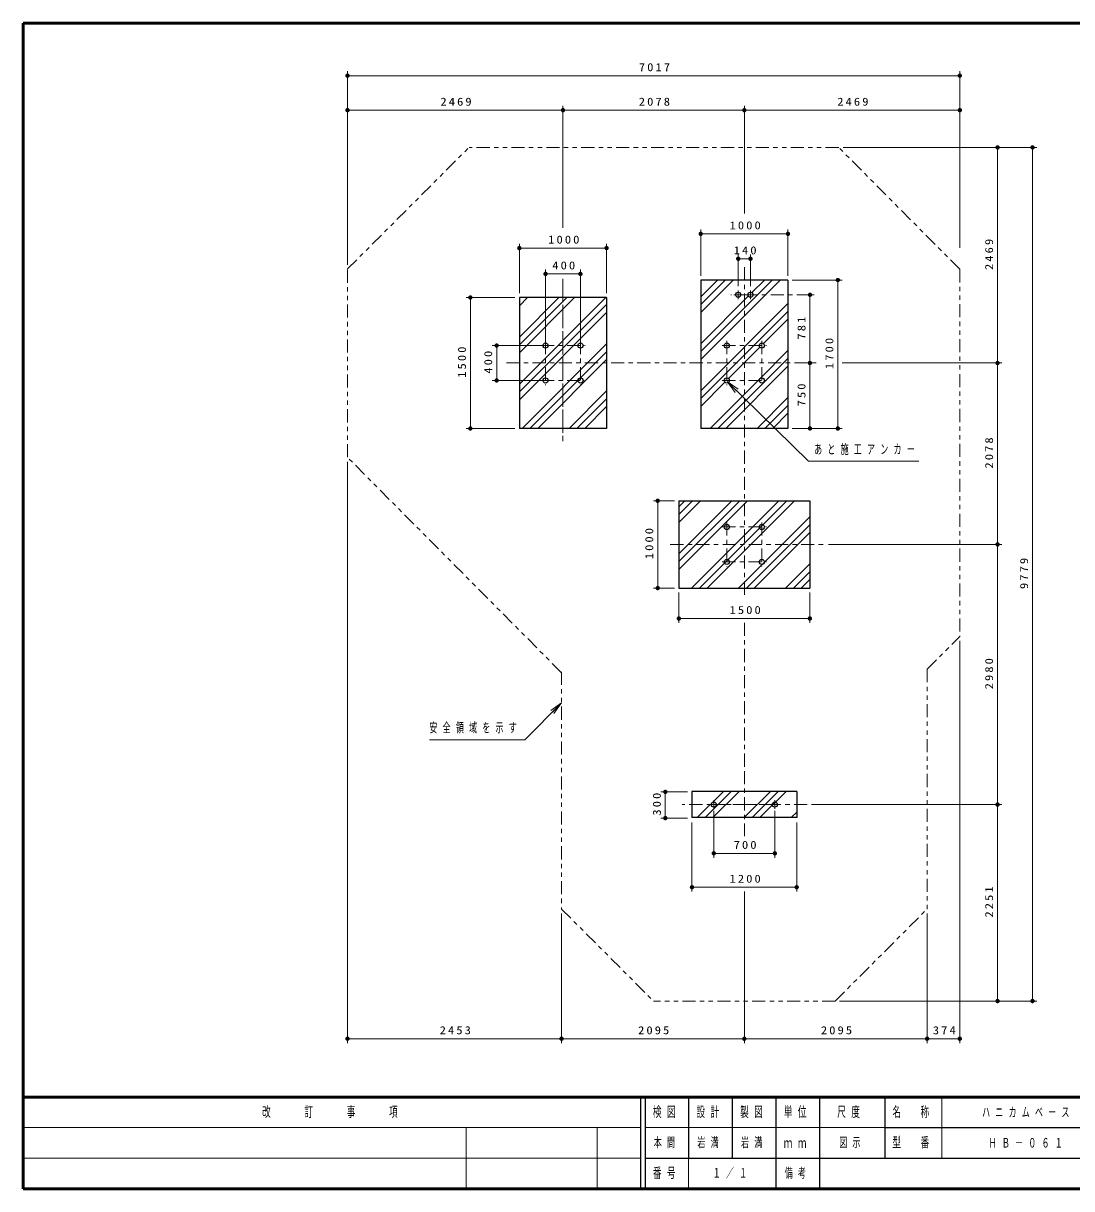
# Model space of a CAD drawing. Units: millimetres on the paper, scale 1:50. Extents: x -385 to 840, y 0 to 267.
# Drawn here: x 455 to 695.3, y 0 to 267 of the extents above; entities that cross this region are included whole.
import ezdxf

# ---------------------------------------------------------------- set-up
doc = ezdxf.new("R2010")
doc.units = ezdxf.units.MM
doc.linetypes.add('USER2', pattern=[6, 3, -1, 1, -1])
doc.linetypes.add('USER3', pattern=[8, 3, -1, 1, -1, 1, -1])
doc.layers.add('1_50', color=7, linetype='Continuous', lineweight=25)
doc.layers.add('LY_3', color=7, linetype='Continuous', lineweight=13)
doc.layers.add('LY_4', color=7, linetype='Continuous')
doc.styles.add('ＭＳ ゴシック', font='')
doc.styles.get('ＭＳ ゴシック').set_extended_font_data('MS Gothic')

# ---------------------------------------------------------------- blocks, each defined once
blk = doc.blocks.new('filled_dot')
at = {"color": 0, "linetype": 'Continuous', "lineweight": -2, "const_width": 1.25}
blk.add_lwpolyline([(-0.625, 0, 1), (0.625, 0, 1)], format="xyb", close=True, dxfattribs=at)

msp = doc.modelspace()

# ---------------------------------------------------------------- linework, layer by layer
at = {"layer": '1_50', "lineweight": 13}
for p, q in [((529.306, 211.648), (529.306, 256.002)), ((529.306, 255.002), (669.648, 255.002)), ((669.648, 215.577), (669.648, 256.002)), ((529.306, 247.1), (578.693, 247.1)), ((578.693, 220.157), (578.693, 248.1)), ((578.693, 247.1), (620.262, 247.1)), ((620.262, 223.414), (620.262, 248.1)), ((620.262, 247.1), (669.648, 247.1)), ((642.896, 238.565), (687.312, 238.565)), ((678.299, 238.565), (678.299, 189.178)), ((686.312, 238.565), (686.312, 42.989)), ((610.262, 209.178), (610.262, 219.764)), ((630.262, 209.178), (630.262, 219.764)), ((568.693, 205.178), (568.693, 216.507)), ((588.693, 205.178), (588.693, 216.507)), ((610.262, 218.764), (630.262, 218.764)), ((568.693, 215.507), (588.693, 215.507)), ((618.862, 206.798), (618.862, 214.048)), ((621.662, 206.798), (621.662, 214.048)), ((618.862, 213.048), (621.662, 213.048)), ((574.693, 194.178), (574.693, 210.589)), ((574.693, 209.589), (582.693, 209.589)), ((582.693, 194.178), (582.693, 210.589)), ((610.262, 204.354), (614.086, 208.178)), ((610.262, 202.558), (615.882, 208.178)), ((610.262, 200.762), (617.678, 208.178)), ((610.262, 191.782), (626.658, 208.178)), ((610.262, 189.986), (628.454, 208.178)), ((621.987, 205.303), (624.862, 208.178)), ((631.262, 208.178), (642.694, 208.178)), ((641.694, 208.178), (641.694, 174.178)), ((567.693, 204.178), (556.474, 204.178)), ((557.474, 174.178), (557.474, 204.178)), ((568.693, 204.094), (568.777, 204.178)), ((568.693, 202.298), (570.573, 204.178)), ((568.693, 195.114), (577.757, 204.178)), ((568.693, 193.318), (579.553, 204.178)), ((568.693, 191.522), (581.349, 204.178)), ((568.693, 184.338), (588.533, 204.178)), ((610.262, 193.578), (621.157, 204.473)), ((635.301, 204.798), (635.301, 189.178)), ((635.523, 204.798), (636.301, 204.798)), ((568.693, 182.542), (588.693, 202.542)), ((568.693, 180.746), (588.693, 200.746)), ((610.262, 182.802), (630.262, 202.802)), ((610.262, 181.006), (630.262, 201.006)), ((624.67, 193.618), (630.262, 199.209)), ((573.693, 193.178), (562.498, 193.178)), ((563.498, 185.178), (563.498, 193.178)), ((569.31, 174.178), (588.693, 193.561)), ((616.67, 185.618), (623.822, 192.77)), ((571.106, 174.178), (588.693, 191.765)), ((572.902, 174.178), (588.693, 189.969)), ((614.211, 174.178), (630.262, 190.229)), ((623.864, 185.628), (630.262, 192.025)), ((616.007, 174.178), (630.262, 188.433)), ((635.301, 189.178), (635.301, 174.178)), ((642.694, 189.178), (679.299, 189.178)), ((678.299, 189.178), (678.299, 147.609)), ((573.693, 185.178), (562.498, 185.178)), ((610.262, 179.209), (615.822, 184.77)), ((612.415, 174.178), (623.812, 185.576)), ((616.36, 184.901), (618.502, 182.8)), ((616.36, 184.901), (618.852, 183.157)), ((618.152, 182.443), (616.36, 184.901)), ((580.086, 174.178), (588.693, 182.785)), ((581.882, 174.178), (588.693, 180.989)), ((583.678, 174.178), (588.693, 179.193)), ((623.191, 174.178), (630.262, 181.249)), ((624.987, 174.178), (630.262, 179.453)), ((626.783, 174.178), (630.262, 177.657)), ((567.693, 174.178), (556.474, 174.178)), ((631.262, 174.178), (642.694, 174.178)), ((529.306, 166.507), (529.306, 33.353)), ((604.262, 157.609), (599.408, 157.609)), ((600.408, 137.609), (600.408, 157.609)), ((605.262, 156.249), (606.622, 157.609)), ((605.262, 154.453), (608.418, 157.609)), ((605.262, 152.657), (610.214, 157.609)), ((605.262, 145.473), (617.398, 157.609)), ((605.262, 143.677), (619.194, 157.609)), ((605.262, 141.881), (620.99, 157.609)), ((608.175, 137.609), (628.175, 157.609)), ((609.971, 137.609), (629.971, 157.609)), ((611.767, 137.609), (631.767, 157.609)), ((618.951, 137.609), (635.262, 153.92)), ((620.747, 137.609), (635.262, 152.124)), ((622.543, 137.609), (635.262, 150.328)), ((639.547, 147.609), (679.299, 147.609)), ((678.299, 147.609), (678.299, 88.009)), ((629.727, 137.609), (635.262, 143.144)), ((631.523, 137.609), (635.262, 141.348)), ((633.319, 137.609), (635.262, 139.552)), ((604.262, 137.609), (599.408, 137.609)), ((605.262, 136.609), (605.262, 129.636)), ((635.262, 136.609), (635.262, 129.636)), ((635.262, 130.636), (605.262, 130.636)), ((669.648, 125.499), (669.648, 33.353)), ((575.912, 109.559), (578.388, 111.325)), ((578.388, 111.325), (576.265, 109.205)), ((578.388, 111.325), (576.619, 108.851)), ((607.262, 90.918), (601.154, 90.918)), ((602.154, 84.918), (602.154, 90.918)), ((608.262, 90.999), (608.272, 91.009)), ((609.456, 85.009), (615.456, 91.009)), ((611.252, 85.009), (617.252, 91.009)), ((613.048, 85.009), (619.048, 91.009)), ((620.232, 85.009), (626.232, 91.009)), ((622.028, 85.009), (628.028, 91.009)), ((623.825, 85.009), (629.825, 91.009)), ((613.262, 86.609), (613.262, 75.823)), ((627.262, 86.609), (627.262, 75.823)), ((631.009, 85.009), (632.262, 86.262)), ((635.652, 88.009), (679.299, 88.009)), ((678.299, 88.009), (678.299, 42.989)), ((607.262, 84.918), (601.154, 84.918)), ((608.262, 83.918), (608.262, 68.071)), ((632.262, 83.918), (632.262, 68.071)), ((627.262, 76.823), (613.262, 76.823)), ((632.262, 69.071), (608.262, 69.071)), ((620.262, 68.071), (620.262, 33.353)), ((578.362, 63.077), (578.362, 33.353)), ((662.162, 63.077), (662.162, 33.353)), ((642.073, 42.989), (687.312, 42.989)), ((578.362, 34.353), (529.306, 34.353)), ((620.262, 34.353), (578.362, 34.353)), ((662.162, 34.353), (620.262, 34.353)), ((669.648, 34.353), (662.162, 34.353))]:
    msp.add_line(p, q, dxfattribs=at)
at = {"layer": '1_50', "linetype": 'USER3', "lineweight": 13}
for p, q in [((529.306, 210.71), (557.161, 238.565)), ((641.896, 238.565), (557.161, 238.565)), ((669.648, 210.648), (641.896, 238.565)), ((529.306, 167.569), (529.306, 210.648)), ((669.648, 210.648), (669.648, 126.499)), ((578.362, 118.222), (529.306, 167.569)), ((662.162, 119.013), (669.648, 126.499)), ((578.362, 118.451), (578.362, 64.077)), ((662.162, 119.013), (662.162, 64.077)), ((578.362, 64.077), (599.45, 42.989)), ((641.073, 42.989), (662.162, 64.077)), ((641.073, 42.989), (599.45, 42.989))]:
    msp.add_line(p, q, dxfattribs=at)
at = {"layer": '1_50', "linetype": 'USER2', "lineweight": 13}
for p, q in [((620.262, 211.092), (620.262, 135.47)), ((578.693, 208.482), (578.693, 171.294)), ((578.693, 206.143), (578.693, 171.294)), ((635.301, 204.798), (617.133, 204.798)), ((565.731, 189.178), (636.768, 189.178)), ((603.297, 147.609), (638.547, 147.609)), ((620.262, 129.669), (620.262, 95.679)), ((620.262, 95.679), (620.262, 80.804)), ((634.652, 88.009), (606.001, 88.009))]:
    msp.add_line(p, q, dxfattribs=at)
at = {"layer": '1_50', "color": 40}
for p, q in [((630.262, 208.178), (610.262, 208.178)), ((610.262, 208.178), (610.262, 174.178)), ((630.262, 208.178), (630.262, 174.178)), ((568.693, 204.178), (568.693, 174.178)), ((588.693, 204.178), (568.693, 204.178)), ((588.693, 204.178), (588.693, 174.178)), ((588.693, 174.178), (568.693, 174.178)), ((630.262, 174.178), (610.262, 174.178)), ((605.262, 157.609), (635.262, 157.609)), ((605.262, 157.609), (605.262, 137.609)), ((635.262, 157.609), (635.262, 137.609)), ((605.262, 137.609), (635.262, 137.609)), ((608.262, 91.009), (608.262, 85.009)), ((632.262, 91.009), (608.262, 91.009)), ((632.262, 91.009), (632.262, 85.009)), ((632.262, 85.009), (608.262, 85.009))]:
    msp.add_line(p, q, dxfattribs=at)
at = {"layer": '1_50', "color": 70, "linetype": 'USER2', "lineweight": 13}
for p, q in [((618.862, 205.798), (618.862, 203.798)), ((621.662, 205.798), (621.662, 203.798)), ((617.862, 204.798), (622.662, 204.798)), ((573.642, 193.178), (583.743, 193.178)), ((574.693, 194.229), (574.693, 184.128)), ((582.693, 194.229), (582.693, 184.128)), ((615.211, 193.178), (625.312, 193.178)), ((615.211, 193.178), (625.312, 193.178)), ((616.262, 194.229), (616.262, 184.128)), ((616.262, 194.229), (616.262, 184.128)), ((624.262, 194.229), (624.262, 184.128)), ((624.262, 194.229), (624.262, 184.128)), ((573.642, 185.178), (583.743, 185.178)), ((615.211, 185.178), (625.312, 185.178)), ((615.211, 185.178), (625.312, 185.178)), ((616.262, 152.66), (616.262, 142.559)), ((624.262, 152.66), (624.262, 142.559)), ((615.211, 151.609), (625.312, 151.609)), ((615.211, 143.609), (625.312, 143.609)), ((613.262, 89.009), (613.262, 87.009)), ((627.262, 89.009), (627.262, 87.009)), ((612.262, 88.009), (628.262, 88.009))]:
    msp.add_line(p, q, dxfattribs=at)
at = {"layer": '1_50', "lineweight": 13}
for points in [[(616.36, 184.901), (634.95, 166.67), (660.266, 166.67)], [(578.388, 111.325), (569.919, 102.866), (548.075, 102.866)]]:
    msp.add_lwpolyline(points, dxfattribs=at)
at = {"layer": '1_50', "color": 70}
for centre in [(618.862, 204.798), (621.662, 204.798), (574.693, 193.178), (582.693, 193.178), (616.262, 193.178), (616.262, 193.178), (624.262, 193.178), (624.262, 193.178), (574.693, 185.178), (582.693, 185.178), (616.262, 185.178), (616.262, 185.178), (624.262, 185.178), (624.262, 185.178), (616.262, 151.609), (624.262, 151.609), (616.262, 143.609), (624.262, 143.609), (613.262, 88.009), (627.262, 88.009)]:
    msp.add_circle(centre, 0.6, dxfattribs=at)
at = {"layer": 'LY_3', "lineweight": 50}
for p, q in [((455, 267), (455, 0)), ((840, 267), (455, 267)), ((455, 21), (840, 21)), ((455, 0), (840, 0))]:
    msp.add_line(p, q, dxfattribs=at)
at = {"layer": 'LY_3', "color": 211, "lineweight": 25}
for p, q in [((596.5, 21), (596.5, 0)), ((597.5, 21), (597.5, 0)), ((607.5, 21), (607.5, 7)), ((617.5, 21), (617.5, 7)), ((627.5, 21), (627.5, 0)), ((637.5, 21), (637.5, 7)), ((652.5, 21), (652.5, 7)), ((652.5, 14), (770, 14)), ((597.5, 7), (840, 7))]:
    msp.add_line(p, q, dxfattribs=at)
at = {"layer": 'LY_3'}
for p, q in [((665.5, 21), (665.5, 7)), ((455, 14), (596.5, 14)), ((556.5, 14), (556.5, 0)), ((586.5, 14), (586.5, 0)), ((597.5, 14), (652.5, 14)), ((455, 7), (596.5, 7)), ((607.5, 7), (607.5, 0))]:
    msp.add_line(p, q, dxfattribs=at)
at = {"layer": 'LY_3', "lineweight": 25}
msp.add_line((637.5, 7), (637.5, 0), dxfattribs=at)

# ---------------------------------------------------------------- block references
at = {"layer": '1_50', "lineweight": 13, "xscale": 0.4, "yscale": 0.4}
for p in [(529.306, 255.002), (529.306, 247.1), (578.693, 247.1), (620.262, 247.1), (610.262, 218.764), (568.693, 215.507), (618.862, 213.048), (574.693, 209.589), (605.262, 130.636), (613.262, 76.823), (608.262, 69.071), (529.306, 34.353), (578.362, 34.353), (620.262, 34.353), (662.162, 34.353)]:
    msp.add_blockref('filled_dot', p, dxfattribs=at)
for p, rotation in [((669.648, 255.002), 180), ((578.693, 247.1), 180), ((620.262, 247.1), 180), ((669.648, 247.1), 180), ((678.299, 238.565), 270), ((686.312, 238.565), 270), ((630.262, 218.764), 180), ((588.693, 215.507), 180), ((621.662, 213.048), 180), ((582.693, 209.589), 180), ((641.694, 208.178), 270), ((557.474, 204.178), 270), ((635.301, 204.798), 270), ((563.498, 193.178), 270), ((635.301, 189.178), 90), ((635.301, 189.178), 270), ((678.299, 189.178), 270), ((678.299, 189.178), 90), ((563.498, 185.178), 90), ((557.474, 174.178), 90), ((635.301, 174.178), 90), ((641.694, 174.178), 90), ((600.408, 157.609), 270), ((678.299, 147.609), 270), ((678.299, 147.609), 90), ((600.408, 137.609), 90), ((635.262, 130.636), 180), ((602.154, 90.918), 270), ((678.299, 88.009), 270), ((678.299, 88.009), 90), ((602.154, 84.918), 90), ((627.262, 76.823), 180), ((632.262, 69.071), 180), ((678.299, 42.989), 90), ((686.312, 42.989), 90), ((578.362, 34.353), 180), ((620.262, 34.353), 180), ((662.162, 34.353), 180), ((669.648, 34.353), 180)]:
    msp.add_blockref('filled_dot', p, dxfattribs=dict(at, rotation=rotation))

# ---------------------------------------------------------------- texts
at = {"layer": '1_50', "style": 'ＭＳ ゴシック'}
for s, insert, char_height, attachment_point in [('\\T1.33;\\W1.15;7017', (599.9, 256.002), 1.833, 8), ('\\T1.33;\\W1.15;2469', (554.416, 248.1), 1.833, 8), ('\\T1.33;\\W1.15;2078', (599.886, 248.1), 1.833, 8), ('\\T1.33;\\W1.15;2469', (645.372, 248.1), 1.833, 8), ('\\T1.33;\\W1.15;1000', (620.683, 219.764), 1.833, 8), ('\\T1.33;\\W1.15;1000', (579.114, 216.507), 1.833, 8), ('\\T1.33;\\W1.15;140', (620.683, 214.048), 1.833, 8), ('\\T1.33;\\W1.15;400', (579.109, 210.589), 1.833, 8), ('\\T1.64;\\W0.6;あと施工アンカー', (636.266, 169.32), 2.199, 4), ('\\T1.33;\\W1.15;1500', (620.683, 131.636), 1.833, 8), ('\\T1.64;\\W0.6;安全領域を示す', (548.075, 105.516), 2.199, 4), ('\\T1.33;\\W1.15;700', (620.678, 77.823), 1.833, 8), ('\\T1.33;\\W1.15;1200', (620.683, 70.071), 1.833, 8), ('\\T1.33;\\W1.15;2453', (554.251, 35.353), 1.833, 8), ('\\T1.33;\\W1.15;2095', (599.721, 35.353), 1.833, 8), ('\\T1.33;\\W1.15;2095', (641.621, 35.353), 1.833, 8), ('\\T1.33;\\W1.15;374', (666.322, 35.353), 1.833, 8)]:
    msp.add_mtext(s, dxfattribs=dict(at, insert=insert, char_height=char_height, attachment_point=attachment_point))
at = {"layer": '1_50', "char_height": 1.833, "attachment_point": 8, "rotation": 90, "style": 'ＭＳ ゴシック'}
for s, insert in [('\\T1.33;\\W1.15;2469', (677.299, 214.288)), ('\\T1.33;\\W1.15;781', (634.301, 197.405)), ('\\T1.33;\\W1.15;1500', (556.474, 189.599)), ('\\T1.33;\\W1.15;1700', (640.694, 191.599)), ('\\T1.33;\\W1.15;400', (562.498, 189.595)), ('\\T1.33;\\W1.15;750', (634.301, 182.094)), ('\\T1.33;\\W1.15;2078', (677.299, 168.803)), ('\\T1.33;\\W1.15;1000', (599.408, 148.03)), ('\\T1.33;\\W1.15;9779', (685.312, 141.194)), ('\\T1.33;\\W1.15;2980', (677.299, 118.218)), ('\\T1.33;\\W1.15;300', (601.154, 88.335)), ('\\T1.33;\\W1.15;2251', (677.299, 65.927))]:
    msp.add_mtext(s, dxfattribs=dict(at, insert=insert))
at = {"layer": 'LY_3', "color": 4, "attachment_point": 4, "style": 'ＭＳ ゴシック'}
for s, insert, char_height in [('\\T1.64;\\W0.6;改\u3000\u3000訂\u3000\u3000事\u3000\u3000項', (509.75, 17.5), 2.346), ('\\T1.64;\\W0.6;検図', (599.3, 17.5), 2.346), ('\\T1.64;\\W0.6;設計', (609.3, 17.5), 2.346), ('\\T1.64;\\W0.6;製図', (619.3, 17.5), 2.346), ('\\T1.64;\\W0.6;単位', (629.3, 17.5), 2.346), ('\\T1.64;\\W0.6;尺度', (641.55, 17.5), 2.346), ('\\T1.64;\\W0.6;名\u3000称', (654.2, 17.5), 2.346), ('\\T1.64;\\W0.6;ｍｍ', (629.3, 10.5), 2.346), ('\\T1.64;\\W0.6;型\u3000番', (654.2, 10.5), 2.346), ('\\T1.64;\\W0.6;番号', (599.3, 3.5), 2.346), ('\\T1.64;\\W0.6;備考', (629.5, 3.5), 2.199)]:
    msp.add_mtext(s, dxfattribs=dict(at, insert=insert, char_height=char_height))
at = {"layer": 'LY_4', "char_height": 2.199, "attachment_point": 4, "style": 'ＭＳ ゴシック'}
for s, insert in [('\\T1.64;\\W0.6;ハニカムベース', (674.75, 17.5)), ('\\T1.64;\\W0.6;本間', (599.5, 10.5)), ('\\T1.64;\\W0.6;岩満', (609.5, 10.5)), ('\\T1.64;\\W0.6;岩満', (619.5, 10.5)), ('\\T1.64;\\W0.6;図示', (642, 10.5)), ('\\T1.64;\\W0.6;ＨＢ－０６１', (676.25, 10.5)), ('\\T1.64;\\W0.6;１／１', (613, 3.5))]:
    msp.add_mtext(s, dxfattribs=dict(at, insert=insert))

doc.saveas('drawing.dxf')
